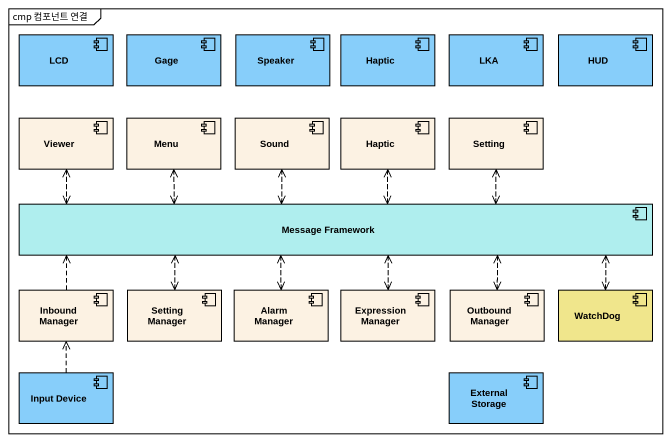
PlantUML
@startuml
mainframe cmp 컴포넌트 연결
component LCD #87CEFA
component Gage #87CEFA
component Speaker #87CEFA
component Haptic #87CEFA
component LKA #87CEFA
component HUD #87CEFA
component Viewer
component Menu
component Sound
component "Haptic" as Haptic_2
component Setting
component "Message Framework" as Message_Framework #AFEEEE
component "Inbound Manager" as Inbound_Manager
component "Setting Manager" as Setting_Manager
component "Alarm Manager" as Alarm_Manager
component "Expression Manager" as Expression_Manager
component "Outbound Manager" as Outbound_Manager
component WatchDog #F0E68C
component "Input Device" as Input_Device #87CEFA
component "External Storage" as External_Storage #87CEFA
Viewer .right.> Message_Framework
Menu .right.> Message_Framework
Sound ..> Message_Framework
Haptic_2 ..> Message_Framework
Setting .left.> Message_Framework
Message_Framework .left.> Viewer
Message_Framework .left.> Menu
Message_Framework .up.> Sound
Message_Framework .up.> Haptic_2
Message_Framework .right.> Setting
Message_Framework .left.> Setting_Manager
Message_Framework ..> Alarm_Manager
Message_Framework ..> Expression_Manager
Message_Framework .right.> Outbound_Manager
Message_Framework .right.> WatchDog
Inbound_Manager .right.> Message_Framework
Setting_Manager .right.> Message_Framework
Alarm_Manager .up.> Message_Framework
Expression_Manager .up.> Message_Framework
Outbound_Manager .left.> Message_Framework
WatchDog .left.> Message_Framework
Input_Device .up.> Inbound_Manager
@enduml
